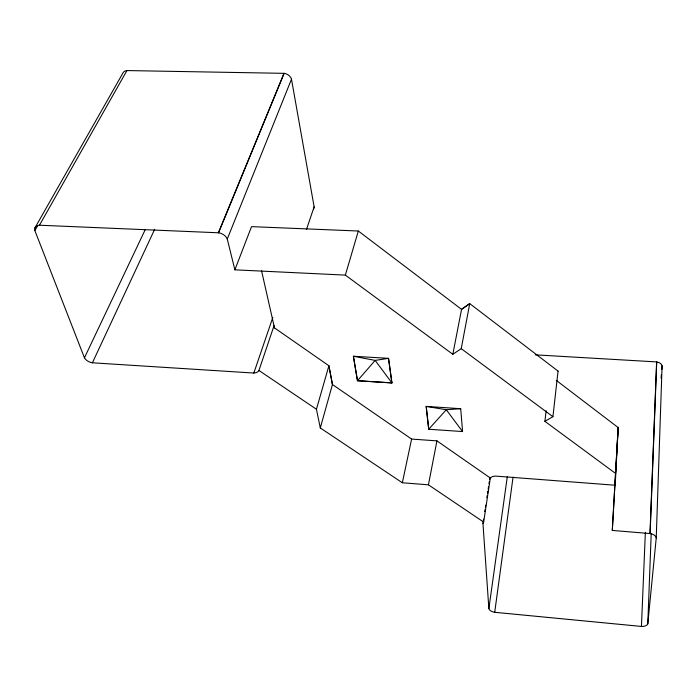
<?xml version="1.0" encoding="UTF-8"?>
<svg xmlns="http://www.w3.org/2000/svg" width="697" height="697" viewBox="0 0 697 697"><rect width="100%" height="100%" fill="white"/><g stroke="black" fill="none" stroke-linecap="round" stroke-linejoin="round"><path stroke-width="1.05" d="M483.605 519.126L482.96 523.412L488.867 608.629A6.43 3.468 9.3 0 0 494.713 612.297L641.44 626.437A6.822 3.642 5.6 0 0 647.792 623.876L656.234 537.971L662.098 365.629M647.792 623.876L651.19 533.893M649.97 533.562L656.6 361.909M656.234 537.971A7.44 4.33 4.6 0 0 650.127 533.571L656.74 361.917L535.218 354.843M641.44 626.437L645.37 532.316M650.127 533.571L612.297 530.434L618.178 427.348L615.198 485.208M612.297 530.434L618.169 427.374M618.387 427.74L556.284 380.379M661.07 378.114L661.357 374.873M661.836 369.471L662.124 366.239L661.357 364.304L659.432 362.762L656.74 361.917M615.216 473.167L544.888 421.328L552.921 416.693L558.062 371.083M544.888 421.328L546.143 410.742M494.713 612.297L513.053 477.14M488.867 608.629L507.303 476.722M484.746 511.615L485.077 509.463M485.4 507.32L485.722 505.177M486.863 497.667L487.194 495.515M487.517 493.371L487.839 491.228M488.17 489.076L488.492 486.933M488.98 483.709L489.311 481.566M489.634 479.423L489.956 477.279M482.96 523.412L483.666 522.079L490.331 478.029L492.579 476.487L495.401 476.086L615.198 485.234M34.92 227.928L122.742 73.342A7.484 5.506 32.5 0 1 126.932 70.563L284.149 73.342A7.615 6.081 26.8 0 1 291.485 79.205L227.266 239.027L234.88 269.826L345.355 275.106L452.823 354.294L461.231 348.674L469.734 303.622L558.062 371.1M483.666 522.079L428.428 484.816L436.941 440.87L411.613 439.075L332.443 384.509L328.897 365.751L273.52 327.207L273.973 325.551M452.823 354.294L461.562 309.329L469.734 303.622L461.553 309.355L358.328 231.012L251.521 226.638L234.88 269.826M428.428 484.816L402.343 482.768L411.613 439.049M273.52 327.207L258.761 370.97L256.792 372.477L253.83 373.043L92.413 362.797A7.65 4.626 23.1 0 1 84.45 357.822L34.85 230.576L37.525 225.863M320.298 427.941L332.443 384.509L328.897 365.751L316.438 409.261L320.298 427.941L402.343 482.768M345.355 275.106L358.328 231.012M306.514 229.348L314.138 206.826L291.485 79.205M253.83 373.043L272.832 317.396M218.388 232.781L283.984 73.333M34.85 230.576A8.599 5.541 27.9 0 1 39.468 225.218L218.562 232.789L284.149 73.342M92.413 362.797L154.673 229.304M84.45 357.822L145.351 229.391M39.468 225.218L126.932 70.563M357.5 380.693L375.143 360.401L388.508 358.354L391.888 382.88L357.5 380.693L353.423 356.245L388.543 358.345L391.932 382.932L357.456 380.745L353.362 356.237L375.143 360.401L391.888 382.88M460.665 408.712L446.298 409.74L426.215 406.412L428.751 429.186L446.298 409.74L462.538 431.556L428.707 429.239L426.163 406.403L460.708 408.712L462.581 431.617M258.901 370.438L316.438 409.261M436.941 440.87L490.331 478.029M461.231 348.674L552.921 416.693M261.558 270.819L274.496 327.921M218.562 232.789A8.782 6.16 22.9 0 1 227.266 239.027M314.138 206.826A6.9 5.14 20.3 0 1 313.519 209.03"/></g></svg>
